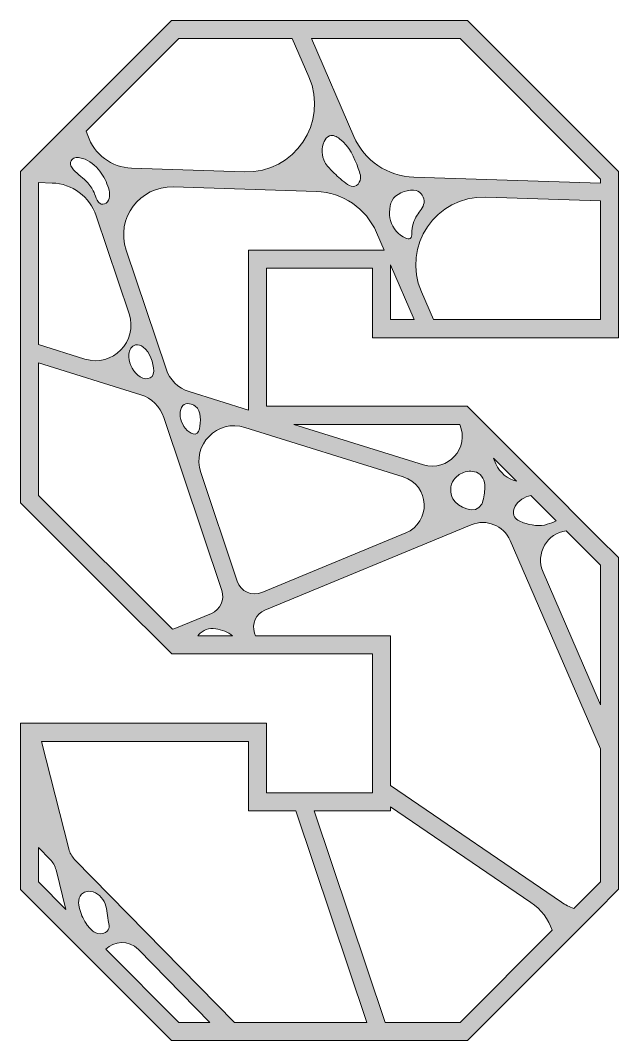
# Model space of a CAD drawing. Extents: x -1650 to 2650, y -4022 to 3022.
# Drawn here: x 1289.8 to 1550, y -1822.5 to -1379 of the extents above; entities that cross this region are included whole.
import ezdxf

# ---------------------------------------------------------------- set-up
doc = ezdxf.new("R2010")
doc.units = 0
doc.header["$MEASUREMENT"] = 0
doc.layers.add('Layer 1', color=7, linetype='Continuous')

msp = doc.modelspace()

# ---------------------------------------------------------------- hatches: boundary and pattern name
at = {"layer": 'Layer 1', "true_color": 0xf0ff1e}
h = msp.add_hatch(color=2, dxfattribs=at)
h.dxf.hatch_style = 2
edge = h.paths.add_edge_path()
edge.add_spline(control_points=[(1484.28, -1378.96), (1484.28, -1378.96), (1413.19, -1378.96), (1413.19, -1378.96), (1413.19, -1378.96), (1404.68, -1378.96), (1404.68, -1378.96), (1404.68, -1378.96), (1355.55, -1378.96), (1355.55, -1378.96), (1355.55, -1378.96), (1315.7, -1418.81), (1315.7, -1418.81), (1315.7, -1418.81), (1305.25, -1429.26), (1305.25, -1429.26), (1305.25, -1429.26), (1305.25, -1429.26), (1305.25, -1429.26), (1305.25, -1429.26), (1294.9, -1439.61), (1294.9, -1439.61), (1294.9, -1439.61), (1294.9, -1439.61), (1294.9, -1439.61), (1294.9, -1439.61), (1289.83, -1444.67), (1289.83, -1444.67), (1289.83, -1444.67), (1289.83, -1449.21), (1289.83, -1449.21), (1289.83, -1449.21), (1289.83, -1517.4), (1289.83, -1517.4), (1289.83, -1517.4), (1289.83, -1525.38), (1289.83, -1525.38), (1289.83, -1525.38), (1289.83, -1588.69), (1289.83, -1588.69), (1289.83, -1588.69), (1331.34, -1630.12), (1331.34, -1630.12), (1331.34, -1630.12), (1355.68, -1654.4), (1355.68, -1654.4), (1355.68, -1654.4), (1367.1, -1654.4), (1367.1, -1654.4), (1367.1, -1654.4), (1387.57, -1654.4), (1387.57, -1654.4), (1387.57, -1654.4), (1394.72, -1654.4), (1394.72, -1654.4), (1394.72, -1654.4), (1442.92, -1654.4), (1442.92, -1654.4), (1442.92, -1654.4), (1442.92, -1706.22), (1442.92, -1706.22), (1442.92, -1706.22), (1442.92, -1714.78), (1442.92, -1714.78), (1442.92, -1714.78), (1441.97, -1714.78), (1441.97, -1714.78), (1441.97, -1714.78), (1414.97, -1714.78), (1414.97, -1714.78), (1414.97, -1714.78), (1406.95, -1714.78), (1406.95, -1714.78), (1406.95, -1714.78), (1396.91, -1714.78), (1396.91, -1714.78), (1396.91, -1714.78), (1396.91, -1685.17), (1396.91, -1685.17), (1396.91, -1685.17), (1396.91, -1684.52), (1396.91, -1684.52), (1396.91, -1684.52), (1396.52, -1684.52), (1396.52, -1684.52), (1396.52, -1684.52), (1297.1, -1684.52), (1297.1, -1684.52), (1297.1, -1684.52), (1289.83, -1684.52), (1289.83, -1684.52), (1289.83, -1684.52), (1289.83, -1686.83), (1289.83, -1686.83), (1289.83, -1686.83), (1289.83, -1704.07), (1289.83, -1704.07), (1289.83, -1704.07), (1289.83, -1730.52), (1289.83, -1730.52), (1289.83, -1730.52), (1289.83, -1756.75), (1289.83, -1756.75), (1289.83, -1756.75), (1313.39, -1780.31), (1313.39, -1780.31), (1313.39, -1780.31), (1324.02, -1790.93), (1324.02, -1790.93), (1324.02, -1790.93), (1355.55, -1822.47), (1355.55, -1822.47), (1355.55, -1822.47), (1379.99, -1822.47), (1379.99, -1822.47), (1379.99, -1822.47), (1390.66, -1822.47), (1390.66, -1822.47), (1390.66, -1822.47), (1443.07, -1822.47), (1443.07, -1822.47), (1443.07, -1822.47), (1451.09, -1822.47), (1451.09, -1822.47), (1451.09, -1822.47), (1484.29, -1822.47), (1484.29, -1822.47), (1484.29, -1822.47), (1522.36, -1784.35), (1522.36, -1784.35), (1522.36, -1784.35), (1540.27, -1766.42), (1540.27, -1766.42), (1540.27, -1766.42), (1550, -1756.68), (1550, -1756.68), (1550, -1756.68), (1550, -1713.75), (1550, -1713.75), (1550, -1713.75), (1550, -1694.64), (1550, -1694.64), (1550, -1694.64), (1550, -1612.5), (1550, -1612.5), (1550, -1612.5), (1541.47, -1603.98), (1541.47, -1603.98), (1541.47, -1603.98), (1515.31, -1577.85), (1515.31, -1577.85), (1515.31, -1577.85), (1487.05, -1549.6), (1487.05, -1549.6), (1487.05, -1549.6), (1484.15, -1546.71), (1484.15, -1546.71), (1484.15, -1546.71), (1477.49, -1546.71), (1477.49, -1546.71), (1477.49, -1546.71), (1396.91, -1546.71), (1396.91, -1546.71), (1396.91, -1546.71), (1396.91, -1486.65), (1396.91, -1486.65), (1396.91, -1486.65), (1442.92, -1486.65), (1442.92, -1486.65), (1442.92, -1486.65), (1442.92, -1516.9), (1442.92, -1516.9), (1442.92, -1516.9), (1464.55, -1516.9), (1464.55, -1516.9), (1464.55, -1516.9), (1472.85, -1516.9), (1472.85, -1516.9), (1472.85, -1516.9), (1550, -1516.9), (1550, -1516.9), (1550, -1516.9), (1550, -1457.65), (1550, -1457.65), (1550, -1457.65), (1550, -1450.04), (1550, -1450.04), (1550, -1450.04), (1550, -1444.67), (1550, -1444.67), (1550, -1444.67), (1484.28, -1378.96), (1484.28, -1378.96)], knot_values=[0, 0, 0, 0, 1, 1, 1, 2, 2, 2, 3, 3, 3, 4, 4, 4, 5, 5, 5, 6, 6, 6, 7, 7, 7, 8, 8, 8, 9, 9, 9, 10, 10, 10, 11, 11, 11, 12, 12, 12, 13, 13, 13, 14, 14, 14, 15, 15, 15, 16, 16, 16, 17, 17, 17, 18, 18, 18, 19, 19, 19, 20, 20, 20, 21, 21, 21, 22, 22, 22, 23, 23, 23, 24, 24, 24, 25, 25, 25, 26, 26, 26, 27, 27, 27, 28, 28, 28, 29, 29, 29, 30, 30, 30, 31, 31, 31, 32, 32, 32, 33, 33, 33, 34, 34, 34, 35, 35, 35, 36, 36, 36, 37, 37, 37, 38, 38, 38, 39, 39, 39, 40, 40, 40, 41, 41, 41, 42, 42, 42, 43, 43, 43, 44, 44, 44, 45, 45, 45, 46, 46, 46, 47, 47, 47, 48, 48, 48, 49, 49, 49, 50, 50, 50, 51, 51, 51, 52, 52, 52, 53, 53, 53, 54, 54, 54, 55, 55, 55, 56, 56, 56, 57, 57, 57, 58, 58, 58, 59, 59, 59, 60, 60, 60, 61, 61, 61, 62, 62, 62, 63, 63, 63, 64, 64, 64, 64], degree=3, periodic=1)
edge = h.paths.add_edge_path()
edge.add_spline(control_points=[(1358.8, -1386.82), (1358.8, -1386.82), (1408.09, -1386.82), (1408.09, -1386.82), (1408.09, -1386.82), (1415.34, -1403.53), (1415.34, -1403.53), (1423.96, -1423.39), (1408.97, -1445.46), (1387.32, -1444.76), (1387.32, -1444.76), (1338.2, -1443.17), (1338.2, -1443.17), (1329.48, -1442.88), (1321.87, -1437.21), (1319.1, -1428.95), (1319.1, -1428.95), (1318.49, -1427.13), (1318.49, -1427.13), (1318.49, -1427.13), (1358.8, -1386.82), (1358.8, -1386.82)], knot_values=[0, 0, 0, 0, 1, 1, 1, 2, 2, 2, 3, 3, 3, 4, 4, 4, 5, 5, 5, 6, 6, 6, 7, 7, 7, 7], degree=3, periodic=1)
edge = h.paths.add_edge_path()
edge.add_spline(control_points=[(1311.87, -1440.01), (1312.2, -1439.36), (1312.85, -1438.92), (1313.55, -1438.73), (1314.25, -1438.54), (1315, -1438.57), (1315.71, -1438.69), (1318.86, -1439.21), (1321.56, -1441.27), (1323.69, -1443.65), (1325.63, -1445.85), (1326.89, -1448.27), (1327.88, -1451.01), (1328.62, -1453.06), (1329.24, -1456.07), (1327.7, -1457.88), (1327.05, -1458.65), (1325.96, -1459.09), (1324.99, -1458.79), (1324.52, -1458.65), (1324.11, -1458.34), (1323.77, -1457.98), (1322.88, -1456.99), (1322.56, -1455.64), (1322.11, -1454.4), (1321.45, -1452.64), (1320.46, -1451.01), (1319.19, -1449.62), (1317.31, -1447.54), (1314.86, -1446.04), (1313, -1443.95), (1312.52, -1443.41), (1312.07, -1442.81), (1311.82, -1442.13), (1311.57, -1441.45), (1311.54, -1440.66), (1311.87, -1440.01)], knot_values=[0, 0, 0, 0, 1, 1, 1, 2, 2, 2, 3, 3, 3, 4, 4, 4, 5, 5, 5, 6, 6, 6, 7, 7, 7, 8, 8, 8, 9, 9, 9, 10, 10, 10, 11, 11, 11, 12, 12, 12, 12], degree=3, periodic=1)
edge = h.paths.add_edge_path()
edge.add_spline(control_points=[(1297.69, -1449.46), (1297.69, -1449.46), (1303.68, -1449.66), (1303.68, -1449.66), (1312.4, -1449.94), (1320.01, -1455.61), (1322.78, -1463.88), (1322.78, -1463.88), (1337.1, -1506.54), (1337.1, -1506.54), (1341.1, -1518.47), (1329.89, -1529.92), (1317.87, -1526.16), (1317.87, -1526.16), (1297.69, -1519.86), (1297.69, -1519.86), (1297.69, -1519.86), (1297.69, -1449.46), (1297.69, -1449.46)], knot_values=[0, 0, 0, 0, 1, 1, 1, 2, 2, 2, 3, 3, 3, 4, 4, 4, 5, 5, 5, 6, 6, 6, 6], degree=3, periodic=1)
edge = h.paths.add_edge_path()
edge.add_spline(control_points=[(1339.89, -1520.03), (1341.06, -1519.77), (1342.27, -1520.28), (1343.23, -1520.98), (1346.28, -1523.25), (1347.73, -1527.76), (1347.81, -1531.44), (1347.91, -1535.54), (1343.31, -1535.46), (1340.92, -1533.22), (1338.4, -1530.87), (1336.64, -1527.46), (1337.03, -1524.02), (1337.22, -1522.29), (1338.19, -1520.42), (1339.89, -1520.03)], knot_values=[0, 0, 0, 0, 1, 1, 1, 2, 2, 2, 3, 3, 3, 4, 4, 4, 5, 5, 5, 5], degree=3, periodic=1)
edge = h.paths.add_edge_path()
edge.add_spline(control_points=[(1297.69, -1585.44), (1297.69, -1585.44), (1297.69, -1527.83), (1297.69, -1527.83), (1297.69, -1527.83), (1342.16, -1541.73), (1342.16, -1541.73), (1346.89, -1543.2), (1350.62, -1546.85), (1352.19, -1551.54), (1352.19, -1551.54), (1377.42, -1626.77), (1377.42, -1626.77), (1378.77, -1630.76), (1376.78, -1635.12), (1372.88, -1636.73), (1372.88, -1636.73), (1357.06, -1643.27), (1357.06, -1643.27), (1356.72, -1643.41), (1356.36, -1643.53), (1356, -1643.62), (1356, -1643.62), (1297.69, -1585.44), (1297.69, -1585.44)], knot_values=[0, 0, 0, 0, 1, 1, 1, 2, 2, 2, 3, 3, 3, 4, 4, 4, 5, 5, 5, 6, 6, 6, 7, 7, 7, 8, 8, 8, 8], degree=3, periodic=1)
edge = h.paths.add_edge_path()
edge.add_spline(control_points=[(1384.13, -1622.81), (1384.13, -1622.81), (1368.26, -1575.5), (1368.26, -1575.5), (1364.26, -1563.57), (1375.46, -1552.13), (1387.48, -1555.87), (1387.48, -1555.87), (1456.3, -1577.38), (1456.3, -1577.38), (1467.91, -1581), (1468.63, -1597.14), (1457.4, -1601.79), (1457.4, -1601.79), (1394.8, -1627.68), (1394.8, -1627.68), (1390.51, -1629.45), (1385.6, -1627.22), (1384.13, -1622.81)], knot_values=[0, 0, 0, 0, 1, 1, 1, 2, 2, 2, 3, 3, 3, 4, 4, 4, 5, 5, 5, 6, 6, 6, 6], degree=3, periodic=1)
edge = h.paths.add_edge_path()
edge.add_spline(control_points=[(1367.66, -1556.57), (1366.93, -1560.38), (1363.39, -1558.62), (1361.63, -1556.39), (1359.8, -1554.07), (1358.7, -1550.96), (1359.54, -1548.12), (1359.72, -1547.49), (1360, -1546.88), (1360.47, -1546.42), (1361.22, -1545.68), (1362.37, -1545.46), (1363.42, -1545.6), (1364.3, -1545.72), (1365.16, -1546.07), (1365.86, -1546.63), (1368.73, -1548.9), (1368.26, -1553.38), (1367.66, -1556.57)], knot_values=[0, 0, 0, 0, 1, 1, 1, 2, 2, 2, 3, 3, 3, 4, 4, 4, 5, 5, 5, 6, 6, 6, 6], degree=3, periodic=1)
edge = h.paths.add_edge_path()
edge.add_spline(control_points=[(1367.01, -1646.55), (1367.1, -1646.4), (1367.21, -1646.27), (1367.32, -1646.14), (1369.12, -1643.97), (1371.96, -1642.98), (1374.76, -1643.4), (1377.47, -1643.8), (1380.02, -1644.9), (1382.15, -1646.55), (1382.15, -1646.55), (1367.01, -1646.55), (1367.01, -1646.55)], knot_values=[0, 0, 0, 0, 1, 1, 1, 2, 2, 2, 3, 3, 3, 4, 4, 4, 4], degree=3, periodic=1)
edge = h.paths.add_edge_path()
edge.add_spline(control_points=[(1297.69, -1738.53), (1297.69, -1738.53), (1302.76, -1743.7), (1302.76, -1743.7), (1304, -1744.97), (1304.89, -1746.55), (1305.32, -1748.27), (1305.32, -1748.27), (1309.65, -1765.46), (1309.65, -1765.46), (1309.65, -1765.46), (1297.69, -1753.5), (1297.69, -1753.5), (1297.69, -1753.5), (1297.69, -1738.53), (1297.69, -1738.53)], knot_values=[0, 0, 0, 0, 1, 1, 1, 2, 2, 2, 3, 3, 3, 4, 4, 4, 5, 5, 5, 5], degree=3, periodic=1)
edge = h.paths.add_edge_path()
edge.add_spline(control_points=[(1315.22, -1761.51), (1315.41, -1760.18), (1316.1, -1758.88), (1317.24, -1758.18), (1317.87, -1757.79), (1318.61, -1757.6), (1319.36, -1757.56), (1322.23, -1757.4), (1324.87, -1759.46), (1326.22, -1762), (1327.63, -1764.64), (1327.54, -1767.36), (1328.07, -1770.21), (1328.43, -1772.18), (1328.97, -1774.17), (1326.82, -1775.46), (1325.48, -1776.27), (1323.72, -1776.15), (1322.32, -1775.45), (1320.92, -1774.75), (1319.83, -1773.55), (1318.91, -1772.28), (1317.42, -1770.23), (1316.32, -1767.92), (1315.63, -1765.49), (1315.27, -1764.2), (1315.03, -1762.85), (1315.22, -1761.51)], knot_values=[0, 0, 0, 0, 1, 1, 1, 2, 2, 2, 3, 3, 3, 4, 4, 4, 5, 5, 5, 6, 6, 6, 7, 7, 7, 8, 8, 8, 9, 9, 9, 9], degree=3, periodic=1)
edge = h.paths.add_edge_path()
edge.add_spline(control_points=[(1358.8, -1814.61), (1358.8, -1814.61), (1326.94, -1782.75), (1326.94, -1782.75), (1330.58, -1779.22), (1336.81, -1778.43), (1341.16, -1782.86), (1341.16, -1782.86), (1372.29, -1814.61), (1372.29, -1814.61), (1372.29, -1814.61), (1358.8, -1814.61), (1358.8, -1814.61)], knot_values=[0, 0, 0, 0, 1, 1, 1, 2, 2, 2, 3, 3, 3, 4, 4, 4, 4], degree=3, periodic=1)
edge = h.paths.add_edge_path()
edge.add_spline(control_points=[(1382.95, -1814.61), (1382.95, -1814.61), (1313.43, -1743.72), (1313.43, -1743.72), (1312.19, -1742.45), (1311.3, -1740.87), (1310.87, -1739.15), (1310.87, -1739.15), (1299.08, -1692.38), (1299.08, -1692.38), (1299.08, -1692.38), (1389.05, -1692.38), (1389.05, -1692.38), (1389.05, -1692.38), (1389.05, -1722.64), (1389.05, -1722.64), (1389.05, -1722.64), (1409.59, -1722.64), (1409.59, -1722.64), (1409.59, -1722.64), (1440.43, -1814.61), (1440.43, -1814.61), (1440.43, -1814.61), (1382.95, -1814.61), (1382.95, -1814.61)], knot_values=[0, 0, 0, 0, 1, 1, 1, 2, 2, 2, 3, 3, 3, 4, 4, 4, 5, 5, 5, 6, 6, 6, 7, 7, 7, 8, 8, 8, 8], degree=3, periodic=1)
edge = h.paths.add_edge_path()
edge.add_spline(control_points=[(1481.03, -1814.61), (1481.03, -1814.61), (1448.46, -1814.61), (1448.46, -1814.61), (1448.46, -1814.61), (1417.61, -1722.64), (1417.61, -1722.64), (1417.61, -1722.64), (1450.78, -1722.64), (1450.78, -1722.64), (1450.78, -1722.64), (1450.78, -1720.78), (1450.78, -1720.78), (1450.78, -1720.78), (1511.86, -1762.45), (1511.86, -1762.45), (1516.37, -1765.52), (1519.47, -1769.79), (1521.1, -1774.5), (1521.1, -1774.5), (1481.03, -1814.61), (1481.03, -1814.61)], knot_values=[0, 0, 0, 0, 1, 1, 1, 2, 2, 2, 3, 3, 3, 4, 4, 4, 5, 5, 5, 6, 6, 6, 7, 7, 7, 7], degree=3, periodic=1)
edge = h.paths.add_edge_path()
edge.add_spline(control_points=[(1542.14, -1753.43), (1542.14, -1753.43), (1530.54, -1765.04), (1530.54, -1765.04), (1528.65, -1764.36), (1526.83, -1763.44), (1525.11, -1762.26), (1525.11, -1762.26), (1450.78, -1711.57), (1450.78, -1711.57), (1450.78, -1711.57), (1450.78, -1646.55), (1450.78, -1646.55), (1450.78, -1646.55), (1392.09, -1646.55), (1392.09, -1646.55), (1392.09, -1646.55), (1391.67, -1645.29), (1391.67, -1645.29), (1390.32, -1641.29), (1392.3, -1636.94), (1396.2, -1635.33), (1396.2, -1635.33), (1485.94, -1598.23), (1485.94, -1598.23), (1492.48, -1595.52), (1500, -1598.56), (1502.82, -1605.06), (1502.82, -1605.06), (1542.14, -1695.65), (1542.14, -1695.65), (1542.14, -1695.65), (1542.14, -1753.43), (1542.14, -1753.43)], knot_values=[0, 0, 0, 0, 1, 1, 1, 2, 2, 2, 3, 3, 3, 4, 4, 4, 5, 5, 5, 6, 6, 6, 7, 7, 7, 8, 8, 8, 9, 9, 9, 10, 10, 10, 11, 11, 11, 11], degree=3, periodic=1)
edge = h.paths.add_edge_path()
edge.add_spline(control_points=[(1488.9, -1575.78), (1491.33, -1577.24), (1492.18, -1580.27), (1491.81, -1582.94), (1491.56, -1584.66), (1491.26, -1587.67), (1490.46, -1589.26), (1487.93, -1594.32), (1479.89, -1590.54), (1477.93, -1586.95), (1476.55, -1584.39), (1476.64, -1581.06), (1478.31, -1578.68), (1479.32, -1577.23), (1480.85, -1576.18), (1482.51, -1575.54), (1484.57, -1574.76), (1487.01, -1574.64), (1488.9, -1575.78)], knot_values=[0, 0, 0, 0, 1, 1, 1, 2, 2, 2, 3, 3, 3, 4, 4, 4, 5, 5, 5, 6, 6, 6, 6], degree=3, periodic=1)
edge = h.paths.add_edge_path()
edge.add_spline(control_points=[(1511.81, -1585.45), (1511.81, -1585.45), (1522.91, -1596.54), (1522.91, -1596.54), (1521.62, -1597.16), (1520.18, -1597.58), (1518.97, -1598.02), (1515.87, -1599.15), (1511.7, -1598.38), (1508.67, -1597.37), (1506.94, -1596.81), (1505.13, -1595.85), (1504.5, -1594.14), (1504.02, -1592.86), (1504.33, -1591.4), (1504.98, -1590.2), (1506.35, -1587.69), (1509.05, -1586.19), (1511.81, -1585.45)], knot_values=[0, 0, 0, 0, 1, 1, 1, 2, 2, 2, 3, 3, 3, 4, 4, 4, 5, 5, 5, 6, 6, 6, 6], degree=3, periodic=1)
edge = h.paths.add_edge_path()
edge.add_spline(control_points=[(1542.14, -1615.76), (1542.14, -1615.76), (1542.14, -1676.53), (1542.14, -1676.53), (1542.14, -1676.53), (1517.12, -1618.88), (1517.12, -1618.88), (1513.51, -1610.57), (1519.22, -1601.94), (1527.19, -1600.81), (1527.19, -1600.81), (1542.14, -1615.76), (1542.14, -1615.76)], knot_values=[0, 0, 0, 0, 1, 1, 1, 2, 2, 2, 3, 3, 3, 4, 4, 4, 4], degree=3, periodic=1)
edge = h.paths.add_edge_path()
edge.add_spline(control_points=[(1505.56, -1579.21), (1501.72, -1578.29), (1498.34, -1575.63), (1496.65, -1571.74), (1496.65, -1571.74), (1495.55, -1569.21), (1495.55, -1569.21), (1495.55, -1569.21), (1505.56, -1579.21), (1505.56, -1579.21)], knot_values=[0, 0, 0, 0, 1, 1, 1, 2, 2, 2, 3, 3, 3, 3], degree=3, periodic=1)
edge = h.paths.add_edge_path()
edge.add_spline(control_points=[(1480.9, -1554.57), (1485.33, -1564.78), (1475.73, -1575.47), (1465.11, -1572.15), (1465.11, -1572.15), (1408.82, -1554.57), (1408.82, -1554.57), (1408.82, -1554.57), (1480.9, -1554.57), (1480.9, -1554.57)], knot_values=[0, 0, 0, 0, 1, 1, 1, 2, 2, 2, 3, 3, 3, 3], degree=3, periodic=1)
edge = h.paths.add_edge_path()
edge.add_spline(control_points=[(1389.05, -1478.79), (1389.05, -1478.79), (1389.05, -1548.4), (1389.05, -1548.4), (1389.05, -1548.4), (1363.19, -1540.32), (1363.19, -1540.32), (1358.46, -1538.84), (1354.74, -1535.19), (1353.16, -1530.5), (1353.16, -1530.5), (1335.83, -1478.85), (1335.83, -1478.85), (1331.21, -1465.06), (1341.76, -1450.9), (1356.29, -1451.37), (1356.29, -1451.37), (1418.58, -1453.39), (1418.58, -1453.39), (1429.98, -1453.76), (1440.14, -1460.66), (1444.68, -1471.12), (1444.68, -1471.12), (1448.02, -1478.79), (1448.02, -1478.79), (1448.02, -1478.79), (1389.05, -1478.79), (1389.05, -1478.79)], knot_values=[0, 0, 0, 0, 1, 1, 1, 2, 2, 2, 3, 3, 3, 4, 4, 4, 5, 5, 5, 6, 6, 6, 7, 7, 7, 8, 8, 8, 9, 9, 9, 9], degree=3, periodic=1)
edge = h.paths.add_edge_path()
edge.add_spline(control_points=[(1421.95, -1431.62), (1422.43, -1430.56), (1423.17, -1429.53), (1424.27, -1429.16), (1425.77, -1428.62), (1427.41, -1429.46), (1428.67, -1430.43), (1432.91, -1433.71), (1435, -1438.46), (1436.77, -1443.35), (1437.53, -1445.44), (1438.28, -1447.12), (1437.24, -1449.3), (1435.92, -1452.09), (1433.38, -1451.3), (1431.33, -1449.69), (1429.32, -1448.12), (1427.4, -1446.44), (1425.57, -1444.67), (1424.32, -1443.46), (1423.1, -1442.18), (1422.26, -1440.66), (1420.75, -1437.92), (1420.63, -1434.45), (1421.95, -1431.62)], knot_values=[0, 0, 0, 0, 1, 1, 1, 2, 2, 2, 3, 3, 3, 4, 4, 4, 5, 5, 5, 6, 6, 6, 7, 7, 7, 8, 8, 8, 8], degree=3, periodic=1)
edge = h.paths.add_edge_path()
edge.add_spline(control_points=[(1452.15, -1456.24), (1454.03, -1453.91), (1459.08, -1452.12), (1461.91, -1452.92), (1464.15, -1453.55), (1465.73, -1456), (1465.38, -1458.32), (1465.06, -1460.34), (1463.55, -1461.93), (1462.42, -1463.64), (1460.9, -1465.98), (1460.06, -1468.76), (1460.04, -1471.56), (1460.04, -1472.35), (1460.01, -1473.31), (1459.34, -1473.74), (1458.79, -1474.07), (1458.07, -1473.88), (1457.48, -1473.63), (1454.26, -1472.24), (1451.73, -1469.34), (1450.8, -1465.97), (1450.03, -1463.17), (1450.21, -1458.66), (1452.15, -1456.24)], knot_values=[0, 0, 0, 0, 1, 1, 1, 2, 2, 2, 3, 3, 3, 4, 4, 4, 5, 5, 5, 6, 6, 6, 7, 7, 7, 8, 8, 8, 8], degree=3, periodic=1)
h.paths.add_polyline_path([(1450.78, -1509.04), (1450.78, -1485.17), (1461.14, -1509.04)])
edge = h.paths.add_edge_path()
edge.add_spline(control_points=[(1542.14, -1509.04), (1542.14, -1509.04), (1469.44, -1509.04), (1469.44, -1509.04), (1469.44, -1509.04), (1464.22, -1497), (1464.22, -1497), (1455.59, -1477.14), (1470.59, -1455.08), (1492.22, -1455.78), (1492.22, -1455.78), (1542.14, -1457.39), (1542.14, -1457.39), (1542.14, -1457.39), (1542.14, -1509.04), (1542.14, -1509.04)], knot_values=[0, 0, 0, 0, 1, 1, 1, 2, 2, 2, 3, 3, 3, 4, 4, 4, 5, 5, 5, 5], degree=3, periodic=1)
edge = h.paths.add_edge_path()
edge.add_spline(control_points=[(1460.97, -1447.15), (1449.58, -1446.78), (1439.41, -1439.87), (1434.87, -1429.41), (1434.87, -1429.41), (1416.38, -1386.82), (1416.38, -1386.82), (1416.38, -1386.82), (1481.03, -1386.82), (1481.03, -1386.82), (1481.03, -1386.82), (1542.14, -1447.93), (1542.14, -1447.93), (1542.14, -1447.93), (1542.14, -1449.78), (1542.14, -1449.78), (1542.14, -1449.78), (1460.97, -1447.15), (1460.97, -1447.15)], knot_values=[0, 0, 0, 0, 1, 1, 1, 2, 2, 2, 3, 3, 3, 4, 4, 4, 5, 5, 5, 6, 6, 6, 6], degree=3, periodic=1)

# ---------------------------------------------------------------- linework, layer by layer
at = {"layer": 'Layer 1', "lineweight": 0}
msp.add_lwpolyline([(1450.78, -1509.04), (1450.78, -1485.17), (1461.14, -1509.04), (1450.78, -1509.04)], dxfattribs=at)
for points, knots in [([(1484.28, -1378.96), (1484.28, -1378.96), (1413.19, -1378.96), (1413.19, -1378.96), (1413.19, -1378.96), (1404.68, -1378.96), (1404.68, -1378.96), (1404.68, -1378.96), (1355.55, -1378.96), (1355.55, -1378.96), (1355.55, -1378.96), (1315.7, -1418.81), (1315.7, -1418.81), (1315.7, -1418.81), (1305.25, -1429.26), (1305.25, -1429.26), (1305.25, -1429.26), (1305.25, -1429.26), (1305.25, -1429.26), (1305.25, -1429.26), (1294.9, -1439.61), (1294.9, -1439.61), (1294.9, -1439.61), (1294.9, -1439.61), (1294.9, -1439.61), (1294.9, -1439.61), (1289.83, -1444.67), (1289.83, -1444.67), (1289.83, -1444.67), (1289.83, -1449.21), (1289.83, -1449.21), (1289.83, -1449.21), (1289.83, -1517.4), (1289.83, -1517.4), (1289.83, -1517.4), (1289.83, -1525.38), (1289.83, -1525.38), (1289.83, -1525.38), (1289.83, -1588.69), (1289.83, -1588.69), (1289.83, -1588.69), (1331.34, -1630.12), (1331.34, -1630.12), (1331.34, -1630.12), (1355.68, -1654.4), (1355.68, -1654.4), (1355.68, -1654.4), (1367.1, -1654.4), (1367.1, -1654.4), (1367.1, -1654.4), (1387.57, -1654.4), (1387.57, -1654.4), (1387.57, -1654.4), (1394.72, -1654.4), (1394.72, -1654.4), (1394.72, -1654.4), (1442.92, -1654.4), (1442.92, -1654.4), (1442.92, -1654.4), (1442.92, -1706.22), (1442.92, -1706.22), (1442.92, -1706.22), (1442.92, -1714.78), (1442.92, -1714.78), (1442.92, -1714.78), (1441.97, -1714.78), (1441.97, -1714.78), (1441.97, -1714.78), (1414.97, -1714.78), (1414.97, -1714.78), (1414.97, -1714.78), (1406.95, -1714.78), (1406.95, -1714.78), (1406.95, -1714.78), (1396.91, -1714.78), (1396.91, -1714.78), (1396.91, -1714.78), (1396.91, -1685.17), (1396.91, -1685.17), (1396.91, -1685.17), (1396.91, -1684.52), (1396.91, -1684.52), (1396.91, -1684.52), (1396.52, -1684.52), (1396.52, -1684.52), (1396.52, -1684.52), (1297.1, -1684.52), (1297.1, -1684.52), (1297.1, -1684.52), (1289.83, -1684.52), (1289.83, -1684.52), (1289.83, -1684.52), (1289.83, -1686.83), (1289.83, -1686.83), (1289.83, -1686.83), (1289.83, -1704.07), (1289.83, -1704.07), (1289.83, -1704.07), (1289.83, -1730.52), (1289.83, -1730.52), (1289.83, -1730.52), (1289.83, -1756.75), (1289.83, -1756.75), (1289.83, -1756.75), (1313.39, -1780.31), (1313.39, -1780.31), (1313.39, -1780.31), (1324.02, -1790.93), (1324.02, -1790.93), (1324.02, -1790.93), (1355.55, -1822.47), (1355.55, -1822.47), (1355.55, -1822.47), (1379.99, -1822.47), (1379.99, -1822.47), (1379.99, -1822.47), (1390.66, -1822.47), (1390.66, -1822.47), (1390.66, -1822.47), (1443.07, -1822.47), (1443.07, -1822.47), (1443.07, -1822.47), (1451.09, -1822.47), (1451.09, -1822.47), (1451.09, -1822.47), (1484.29, -1822.47), (1484.29, -1822.47), (1484.29, -1822.47), (1522.36, -1784.35), (1522.36, -1784.35), (1522.36, -1784.35), (1540.27, -1766.42), (1540.27, -1766.42), (1540.27, -1766.42), (1550, -1756.68), (1550, -1756.68), (1550, -1756.68), (1550, -1713.75), (1550, -1713.75), (1550, -1713.75), (1550, -1694.64), (1550, -1694.64), (1550, -1694.64), (1550, -1612.5), (1550, -1612.5), (1550, -1612.5), (1541.47, -1603.98), (1541.47, -1603.98), (1541.47, -1603.98), (1515.31, -1577.85), (1515.31, -1577.85), (1515.31, -1577.85), (1487.05, -1549.6), (1487.05, -1549.6), (1487.05, -1549.6), (1484.15, -1546.71), (1484.15, -1546.71), (1484.15, -1546.71), (1477.49, -1546.71), (1477.49, -1546.71), (1477.49, -1546.71), (1396.91, -1546.71), (1396.91, -1546.71), (1396.91, -1546.71), (1396.91, -1486.65), (1396.91, -1486.65), (1396.91, -1486.65), (1442.92, -1486.65), (1442.92, -1486.65), (1442.92, -1486.65), (1442.92, -1516.9), (1442.92, -1516.9), (1442.92, -1516.9), (1464.55, -1516.9), (1464.55, -1516.9), (1464.55, -1516.9), (1472.85, -1516.9), (1472.85, -1516.9), (1472.85, -1516.9), (1550, -1516.9), (1550, -1516.9), (1550, -1516.9), (1550, -1457.65), (1550, -1457.65), (1550, -1457.65), (1550, -1450.04), (1550, -1450.04), (1550, -1450.04), (1550, -1444.67), (1550, -1444.67), (1550, -1444.67), (1484.28, -1378.96), (1484.28, -1378.96)], [0, 0, 0, 0, 1, 1, 1, 2, 2, 2, 3, 3, 3, 4, 4, 4, 5, 5, 5, 6, 6, 6, 7, 7, 7, 8, 8, 8, 9, 9, 9, 10, 10, 10, 11, 11, 11, 12, 12, 12, 13, 13, 13, 14, 14, 14, 15, 15, 15, 16, 16, 16, 17, 17, 17, 18, 18, 18, 19, 19, 19, 20, 20, 20, 21, 21, 21, 22, 22, 22, 23, 23, 23, 24, 24, 24, 25, 25, 25, 26, 26, 26, 27, 27, 27, 28, 28, 28, 29, 29, 29, 30, 30, 30, 31, 31, 31, 32, 32, 32, 33, 33, 33, 34, 34, 34, 35, 35, 35, 36, 36, 36, 37, 37, 37, 38, 38, 38, 39, 39, 39, 40, 40, 40, 41, 41, 41, 42, 42, 42, 43, 43, 43, 44, 44, 44, 45, 45, 45, 46, 46, 46, 47, 47, 47, 48, 48, 48, 49, 49, 49, 50, 50, 50, 51, 51, 51, 52, 52, 52, 53, 53, 53, 54, 54, 54, 55, 55, 55, 56, 56, 56, 57, 57, 57, 58, 58, 58, 59, 59, 59, 60, 60, 60, 61, 61, 61, 62, 62, 62, 63, 63, 63, 64, 64, 64, 64]), ([(1358.8, -1386.82), (1358.8, -1386.82), (1408.09, -1386.82), (1408.09, -1386.82), (1408.09, -1386.82), (1415.34, -1403.53), (1415.34, -1403.53), (1423.96, -1423.39), (1408.97, -1445.46), (1387.32, -1444.76), (1387.32, -1444.76), (1338.2, -1443.17), (1338.2, -1443.17), (1329.48, -1442.88), (1321.87, -1437.21), (1319.1, -1428.95), (1319.1, -1428.95), (1318.49, -1427.13), (1318.49, -1427.13), (1318.49, -1427.13), (1358.8, -1386.82), (1358.8, -1386.82)], [0, 0, 0, 0, 1, 1, 1, 2, 2, 2, 3, 3, 3, 4, 4, 4, 5, 5, 5, 6, 6, 6, 7, 7, 7, 7]), ([(1460.97, -1447.15), (1449.58, -1446.78), (1439.41, -1439.87), (1434.87, -1429.41), (1434.87, -1429.41), (1416.38, -1386.82), (1416.38, -1386.82), (1416.38, -1386.82), (1481.03, -1386.82), (1481.03, -1386.82), (1481.03, -1386.82), (1542.14, -1447.93), (1542.14, -1447.93), (1542.14, -1447.93), (1542.14, -1449.78), (1542.14, -1449.78), (1542.14, -1449.78), (1460.97, -1447.15), (1460.97, -1447.15)], [0, 0, 0, 0, 1, 1, 1, 2, 2, 2, 3, 3, 3, 4, 4, 4, 5, 5, 5, 6, 6, 6, 6]), ([(1421.95, -1431.62), (1422.43, -1430.56), (1423.17, -1429.53), (1424.27, -1429.16), (1425.77, -1428.62), (1427.41, -1429.46), (1428.67, -1430.43), (1432.91, -1433.71), (1435, -1438.46), (1436.77, -1443.35), (1437.53, -1445.44), (1438.28, -1447.12), (1437.24, -1449.3), (1435.92, -1452.09), (1433.38, -1451.3), (1431.33, -1449.69), (1429.32, -1448.12), (1427.4, -1446.44), (1425.57, -1444.67), (1424.32, -1443.46), (1423.1, -1442.18), (1422.26, -1440.66), (1420.75, -1437.92), (1420.63, -1434.45), (1421.95, -1431.62)], [0, 0, 0, 0, 1, 1, 1, 2, 2, 2, 3, 3, 3, 4, 4, 4, 5, 5, 5, 6, 6, 6, 7, 7, 7, 8, 8, 8, 8]), ([(1311.87, -1440.01), (1312.2, -1439.36), (1312.85, -1438.92), (1313.55, -1438.73), (1314.25, -1438.54), (1315, -1438.57), (1315.71, -1438.69), (1318.86, -1439.21), (1321.56, -1441.27), (1323.69, -1443.65), (1325.63, -1445.85), (1326.89, -1448.27), (1327.88, -1451.01), (1328.62, -1453.06), (1329.24, -1456.07), (1327.7, -1457.88), (1327.05, -1458.65), (1325.96, -1459.09), (1324.99, -1458.79), (1324.52, -1458.65), (1324.11, -1458.34), (1323.77, -1457.98), (1322.88, -1456.99), (1322.56, -1455.64), (1322.11, -1454.4), (1321.45, -1452.64), (1320.46, -1451.01), (1319.19, -1449.62), (1317.31, -1447.54), (1314.86, -1446.04), (1313, -1443.95), (1312.52, -1443.41), (1312.07, -1442.81), (1311.82, -1442.13), (1311.57, -1441.45), (1311.54, -1440.66), (1311.87, -1440.01)], [0, 0, 0, 0, 1, 1, 1, 2, 2, 2, 3, 3, 3, 4, 4, 4, 5, 5, 5, 6, 6, 6, 7, 7, 7, 8, 8, 8, 9, 9, 9, 10, 10, 10, 11, 11, 11, 12, 12, 12, 12]), ([(1297.69, -1449.46), (1297.69, -1449.46), (1303.68, -1449.66), (1303.68, -1449.66), (1312.4, -1449.94), (1320.01, -1455.61), (1322.78, -1463.88), (1322.78, -1463.88), (1337.1, -1506.54), (1337.1, -1506.54), (1341.1, -1518.47), (1329.89, -1529.92), (1317.87, -1526.16), (1317.87, -1526.16), (1297.69, -1519.86), (1297.69, -1519.86), (1297.69, -1519.86), (1297.69, -1449.46), (1297.69, -1449.46)], [0, 0, 0, 0, 1, 1, 1, 2, 2, 2, 3, 3, 3, 4, 4, 4, 5, 5, 5, 6, 6, 6, 6]), ([(1389.05, -1478.79), (1389.05, -1478.79), (1389.05, -1548.4), (1389.05, -1548.4), (1389.05, -1548.4), (1363.19, -1540.32), (1363.19, -1540.32), (1358.46, -1538.84), (1354.74, -1535.19), (1353.16, -1530.5), (1353.16, -1530.5), (1335.83, -1478.85), (1335.83, -1478.85), (1331.21, -1465.06), (1341.76, -1450.9), (1356.29, -1451.37), (1356.29, -1451.37), (1418.58, -1453.39), (1418.58, -1453.39), (1429.98, -1453.76), (1440.14, -1460.66), (1444.68, -1471.12), (1444.68, -1471.12), (1448.02, -1478.79), (1448.02, -1478.79), (1448.02, -1478.79), (1389.05, -1478.79), (1389.05, -1478.79)], [0, 0, 0, 0, 1, 1, 1, 2, 2, 2, 3, 3, 3, 4, 4, 4, 5, 5, 5, 6, 6, 6, 7, 7, 7, 8, 8, 8, 9, 9, 9, 9]), ([(1452.15, -1456.24), (1454.03, -1453.91), (1459.08, -1452.12), (1461.91, -1452.92), (1464.15, -1453.55), (1465.73, -1456), (1465.38, -1458.32), (1465.06, -1460.34), (1463.55, -1461.93), (1462.42, -1463.64), (1460.9, -1465.98), (1460.06, -1468.76), (1460.04, -1471.56), (1460.04, -1472.35), (1460.01, -1473.31), (1459.34, -1473.74), (1458.79, -1474.07), (1458.07, -1473.88), (1457.48, -1473.63), (1454.26, -1472.24), (1451.73, -1469.34), (1450.8, -1465.97), (1450.03, -1463.17), (1450.21, -1458.66), (1452.15, -1456.24)], [0, 0, 0, 0, 1, 1, 1, 2, 2, 2, 3, 3, 3, 4, 4, 4, 5, 5, 5, 6, 6, 6, 7, 7, 7, 8, 8, 8, 8]), ([(1542.14, -1509.04), (1542.14, -1509.04), (1469.44, -1509.04), (1469.44, -1509.04), (1469.44, -1509.04), (1464.22, -1497), (1464.22, -1497), (1455.59, -1477.14), (1470.59, -1455.08), (1492.22, -1455.78), (1492.22, -1455.78), (1542.14, -1457.39), (1542.14, -1457.39), (1542.14, -1457.39), (1542.14, -1509.04), (1542.14, -1509.04)], [0, 0, 0, 0, 1, 1, 1, 2, 2, 2, 3, 3, 3, 4, 4, 4, 5, 5, 5, 5]), ([(1339.89, -1520.03), (1341.06, -1519.77), (1342.27, -1520.28), (1343.23, -1520.98), (1346.28, -1523.25), (1347.73, -1527.76), (1347.81, -1531.44), (1347.91, -1535.54), (1343.31, -1535.46), (1340.92, -1533.22), (1338.4, -1530.87), (1336.64, -1527.46), (1337.03, -1524.02), (1337.22, -1522.29), (1338.19, -1520.42), (1339.89, -1520.03)], [0, 0, 0, 0, 1, 1, 1, 2, 2, 2, 3, 3, 3, 4, 4, 4, 5, 5, 5, 5]), ([(1297.69, -1585.44), (1297.69, -1585.44), (1297.69, -1527.83), (1297.69, -1527.83), (1297.69, -1527.83), (1342.16, -1541.73), (1342.16, -1541.73), (1346.89, -1543.2), (1350.62, -1546.85), (1352.19, -1551.54), (1352.19, -1551.54), (1377.42, -1626.77), (1377.42, -1626.77), (1378.77, -1630.76), (1376.78, -1635.12), (1372.88, -1636.73), (1372.88, -1636.73), (1357.06, -1643.27), (1357.06, -1643.27), (1356.72, -1643.41), (1356.36, -1643.53), (1356, -1643.62), (1356, -1643.62), (1297.69, -1585.44), (1297.69, -1585.44)], [0, 0, 0, 0, 1, 1, 1, 2, 2, 2, 3, 3, 3, 4, 4, 4, 5, 5, 5, 6, 6, 6, 7, 7, 7, 8, 8, 8, 8]), ([(1367.66, -1556.57), (1366.93, -1560.38), (1363.39, -1558.62), (1361.63, -1556.39), (1359.8, -1554.07), (1358.7, -1550.96), (1359.54, -1548.12), (1359.72, -1547.49), (1360, -1546.88), (1360.47, -1546.42), (1361.22, -1545.68), (1362.37, -1545.46), (1363.42, -1545.6), (1364.3, -1545.72), (1365.16, -1546.07), (1365.86, -1546.63), (1368.73, -1548.9), (1368.26, -1553.38), (1367.66, -1556.57)], [0, 0, 0, 0, 1, 1, 1, 2, 2, 2, 3, 3, 3, 4, 4, 4, 5, 5, 5, 6, 6, 6, 6]), ([(1384.13, -1622.81), (1384.13, -1622.81), (1368.26, -1575.5), (1368.26, -1575.5), (1364.26, -1563.57), (1375.46, -1552.13), (1387.48, -1555.87), (1387.48, -1555.87), (1456.3, -1577.38), (1456.3, -1577.38), (1467.91, -1581), (1468.63, -1597.14), (1457.4, -1601.79), (1457.4, -1601.79), (1394.8, -1627.68), (1394.8, -1627.68), (1390.51, -1629.45), (1385.6, -1627.22), (1384.13, -1622.81)], [0, 0, 0, 0, 1, 1, 1, 2, 2, 2, 3, 3, 3, 4, 4, 4, 5, 5, 5, 6, 6, 6, 6]), ([(1480.9, -1554.57), (1485.33, -1564.78), (1475.73, -1575.47), (1465.11, -1572.15), (1465.11, -1572.15), (1408.82, -1554.57), (1408.82, -1554.57), (1408.82, -1554.57), (1480.9, -1554.57), (1480.9, -1554.57)], [0, 0, 0, 0, 1, 1, 1, 2, 2, 2, 3, 3, 3, 3]), ([(1505.56, -1579.21), (1501.72, -1578.29), (1498.34, -1575.63), (1496.65, -1571.74), (1496.65, -1571.74), (1495.55, -1569.21), (1495.55, -1569.21), (1495.55, -1569.21), (1505.56, -1579.21), (1505.56, -1579.21)], [0, 0, 0, 0, 1, 1, 1, 2, 2, 2, 3, 3, 3, 3]), ([(1488.9, -1575.78), (1491.33, -1577.24), (1492.18, -1580.27), (1491.81, -1582.94), (1491.56, -1584.66), (1491.26, -1587.67), (1490.46, -1589.26), (1487.93, -1594.32), (1479.89, -1590.54), (1477.93, -1586.95), (1476.55, -1584.39), (1476.64, -1581.06), (1478.31, -1578.68), (1479.32, -1577.23), (1480.85, -1576.18), (1482.51, -1575.54), (1484.57, -1574.76), (1487.01, -1574.64), (1488.9, -1575.78)], [0, 0, 0, 0, 1, 1, 1, 2, 2, 2, 3, 3, 3, 4, 4, 4, 5, 5, 5, 6, 6, 6, 6]), ([(1511.81, -1585.45), (1511.81, -1585.45), (1522.91, -1596.54), (1522.91, -1596.54), (1521.62, -1597.16), (1520.18, -1597.58), (1518.97, -1598.02), (1515.87, -1599.15), (1511.7, -1598.38), (1508.67, -1597.37), (1506.94, -1596.81), (1505.13, -1595.85), (1504.5, -1594.14), (1504.02, -1592.86), (1504.33, -1591.4), (1504.98, -1590.2), (1506.35, -1587.69), (1509.05, -1586.19), (1511.81, -1585.45)], [0, 0, 0, 0, 1, 1, 1, 2, 2, 2, 3, 3, 3, 4, 4, 4, 5, 5, 5, 6, 6, 6, 6]), ([(1542.14, -1753.43), (1542.14, -1753.43), (1530.54, -1765.04), (1530.54, -1765.04), (1528.65, -1764.36), (1526.83, -1763.44), (1525.11, -1762.26), (1525.11, -1762.26), (1450.78, -1711.57), (1450.78, -1711.57), (1450.78, -1711.57), (1450.78, -1646.55), (1450.78, -1646.55), (1450.78, -1646.55), (1392.09, -1646.55), (1392.09, -1646.55), (1392.09, -1646.55), (1391.67, -1645.29), (1391.67, -1645.29), (1390.32, -1641.29), (1392.3, -1636.94), (1396.2, -1635.33), (1396.2, -1635.33), (1485.94, -1598.23), (1485.94, -1598.23), (1492.48, -1595.52), (1500, -1598.56), (1502.82, -1605.06), (1502.82, -1605.06), (1542.14, -1695.65), (1542.14, -1695.65), (1542.14, -1695.65), (1542.14, -1753.43), (1542.14, -1753.43)], [0, 0, 0, 0, 1, 1, 1, 2, 2, 2, 3, 3, 3, 4, 4, 4, 5, 5, 5, 6, 6, 6, 7, 7, 7, 8, 8, 8, 9, 9, 9, 10, 10, 10, 11, 11, 11, 11]), ([(1542.14, -1615.76), (1542.14, -1615.76), (1542.14, -1676.53), (1542.14, -1676.53), (1542.14, -1676.53), (1517.12, -1618.88), (1517.12, -1618.88), (1513.51, -1610.57), (1519.22, -1601.94), (1527.19, -1600.81), (1527.19, -1600.81), (1542.14, -1615.76), (1542.14, -1615.76)], [0, 0, 0, 0, 1, 1, 1, 2, 2, 2, 3, 3, 3, 4, 4, 4, 4]), ([(1367.01, -1646.55), (1367.1, -1646.4), (1367.21, -1646.27), (1367.32, -1646.14), (1369.12, -1643.97), (1371.96, -1642.98), (1374.76, -1643.4), (1377.47, -1643.8), (1380.02, -1644.9), (1382.15, -1646.55), (1382.15, -1646.55), (1367.01, -1646.55), (1367.01, -1646.55)], [0, 0, 0, 0, 1, 1, 1, 2, 2, 2, 3, 3, 3, 4, 4, 4, 4]), ([(1382.95, -1814.61), (1382.95, -1814.61), (1313.43, -1743.72), (1313.43, -1743.72), (1312.19, -1742.45), (1311.3, -1740.87), (1310.87, -1739.15), (1310.87, -1739.15), (1299.08, -1692.38), (1299.08, -1692.38), (1299.08, -1692.38), (1389.05, -1692.38), (1389.05, -1692.38), (1389.05, -1692.38), (1389.05, -1722.64), (1389.05, -1722.64), (1389.05, -1722.64), (1409.59, -1722.64), (1409.59, -1722.64), (1409.59, -1722.64), (1440.43, -1814.61), (1440.43, -1814.61), (1440.43, -1814.61), (1382.95, -1814.61), (1382.95, -1814.61)], [0, 0, 0, 0, 1, 1, 1, 2, 2, 2, 3, 3, 3, 4, 4, 4, 5, 5, 5, 6, 6, 6, 7, 7, 7, 8, 8, 8, 8]), ([(1481.03, -1814.61), (1481.03, -1814.61), (1448.46, -1814.61), (1448.46, -1814.61), (1448.46, -1814.61), (1417.61, -1722.64), (1417.61, -1722.64), (1417.61, -1722.64), (1450.78, -1722.64), (1450.78, -1722.64), (1450.78, -1722.64), (1450.78, -1720.78), (1450.78, -1720.78), (1450.78, -1720.78), (1511.86, -1762.45), (1511.86, -1762.45), (1516.37, -1765.52), (1519.47, -1769.79), (1521.1, -1774.5), (1521.1, -1774.5), (1481.03, -1814.61), (1481.03, -1814.61)], [0, 0, 0, 0, 1, 1, 1, 2, 2, 2, 3, 3, 3, 4, 4, 4, 5, 5, 5, 6, 6, 6, 7, 7, 7, 7]), ([(1297.69, -1738.53), (1297.69, -1738.53), (1302.76, -1743.7), (1302.76, -1743.7), (1304, -1744.97), (1304.89, -1746.55), (1305.32, -1748.27), (1305.32, -1748.27), (1309.65, -1765.46), (1309.65, -1765.46), (1309.65, -1765.46), (1297.69, -1753.5), (1297.69, -1753.5), (1297.69, -1753.5), (1297.69, -1738.53), (1297.69, -1738.53)], [0, 0, 0, 0, 1, 1, 1, 2, 2, 2, 3, 3, 3, 4, 4, 4, 5, 5, 5, 5]), ([(1315.22, -1761.51), (1315.41, -1760.18), (1316.1, -1758.88), (1317.24, -1758.18), (1317.87, -1757.79), (1318.61, -1757.6), (1319.36, -1757.56), (1322.23, -1757.4), (1324.87, -1759.46), (1326.22, -1762), (1327.63, -1764.64), (1327.54, -1767.36), (1328.07, -1770.21), (1328.43, -1772.18), (1328.97, -1774.17), (1326.82, -1775.46), (1325.48, -1776.27), (1323.72, -1776.15), (1322.32, -1775.45), (1320.92, -1774.75), (1319.83, -1773.55), (1318.91, -1772.28), (1317.42, -1770.23), (1316.32, -1767.92), (1315.63, -1765.49), (1315.27, -1764.2), (1315.03, -1762.85), (1315.22, -1761.51)], [0, 0, 0, 0, 1, 1, 1, 2, 2, 2, 3, 3, 3, 4, 4, 4, 5, 5, 5, 6, 6, 6, 7, 7, 7, 8, 8, 8, 9, 9, 9, 9]), ([(1358.8, -1814.61), (1358.8, -1814.61), (1326.94, -1782.75), (1326.94, -1782.75), (1330.58, -1779.22), (1336.81, -1778.43), (1341.16, -1782.86), (1341.16, -1782.86), (1372.29, -1814.61), (1372.29, -1814.61), (1372.29, -1814.61), (1358.8, -1814.61), (1358.8, -1814.61)], [0, 0, 0, 0, 1, 1, 1, 2, 2, 2, 3, 3, 3, 4, 4, 4, 4])]:
    msp.add_open_spline(points, degree=3, knots=knots, dxfattribs=at)

doc.saveas('drawing.dxf')
